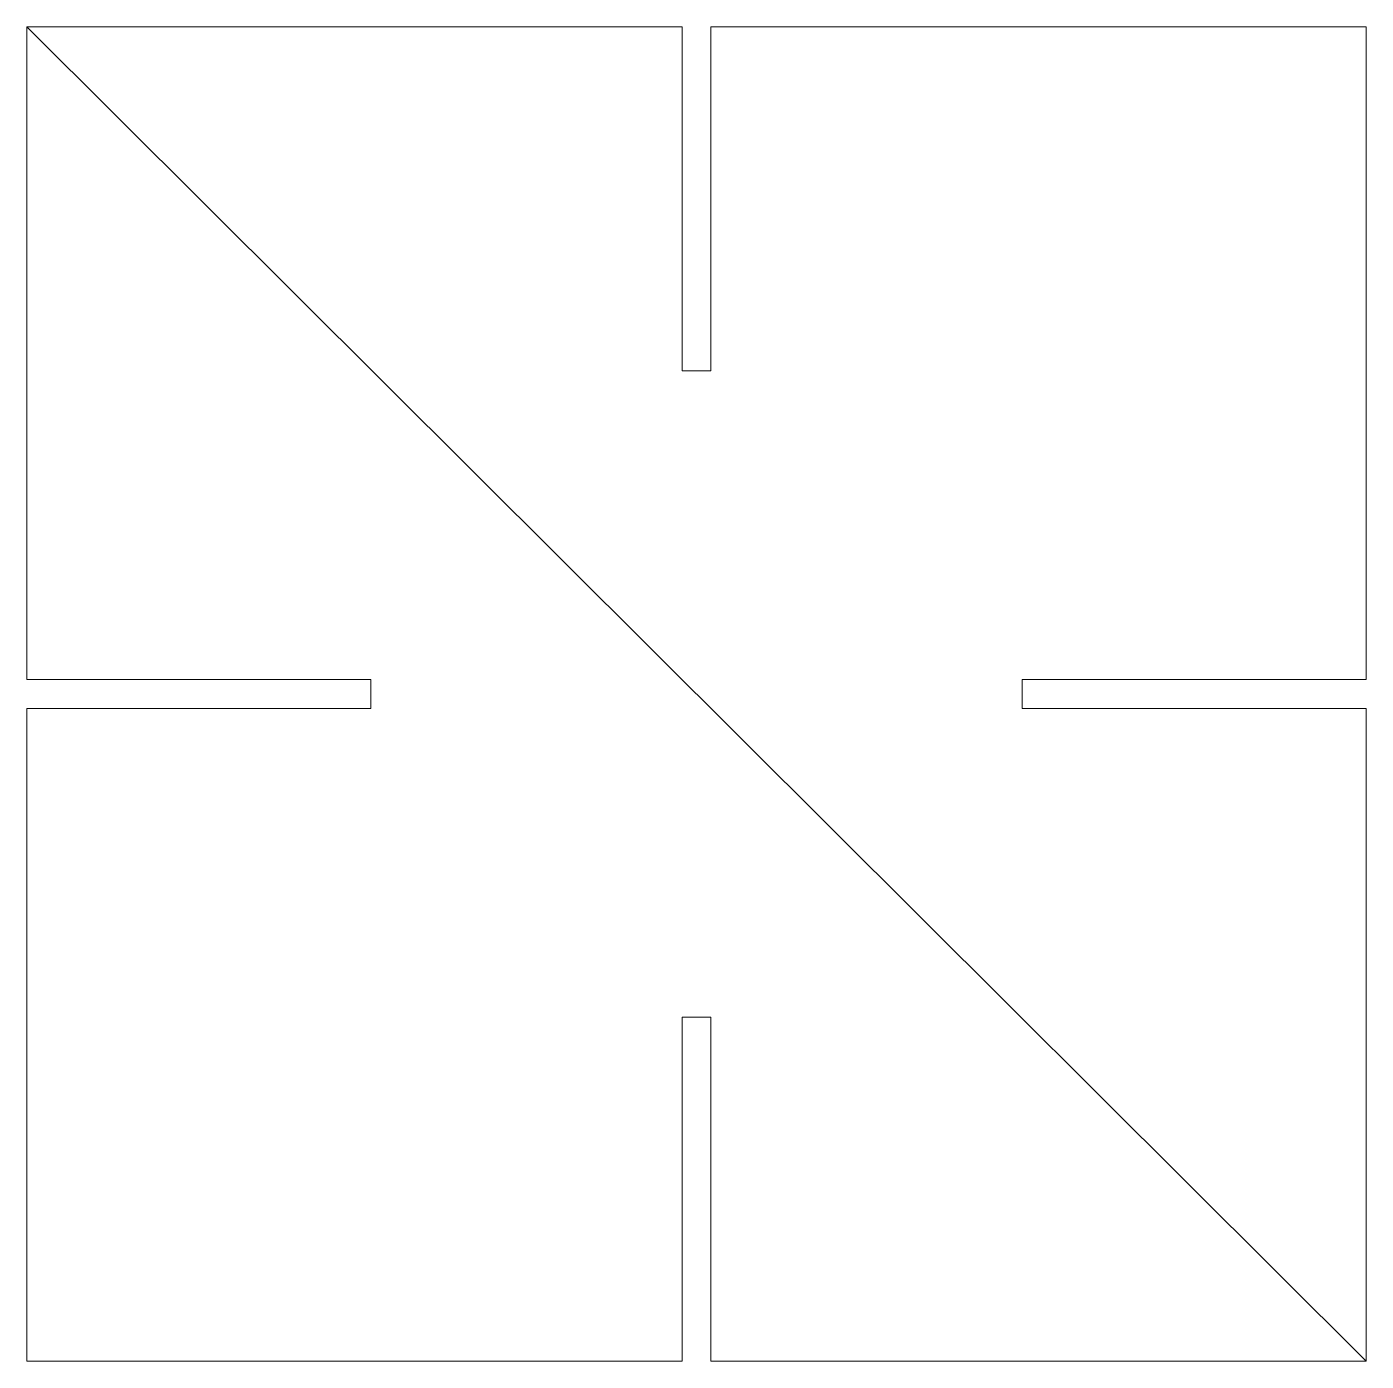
# Model space of a CAD drawing. Header units: millimetres. Extents: x -92 to 55, y -53 to 94.
import ezdxf

# ---------------------------------------------------------------- set-up
doc = ezdxf.new("R2010")
doc.units = ezdxf.units.MM
doc.header["$MEASUREMENT"] = 0
doc.layers.add('Layer 1', color=7, linetype='Continuous')

msp = doc.modelspace()

# ---------------------------------------------------------------- linework, layer by layer
at = {"layer": 'Layer 1', "color": 250, "lineweight": 18}
for points, knots in [([(-92.4768, 22.2275), (-92.4768, 22.2275), (-92.4768, 94.2365), (-92.4768, 94.2365), (-92.4768, 94.2365), (-92.4768, 94.2365), (-20.2138, 94.2365), (-20.2138, 94.2365)], [0, 0, 0, 0, 0.33333333, 0.33333333, 0.33333333, 0.33333333, 1, 1, 1, 1]), ([(-17.0388, 94.2365), (-17.0388, 94.2365), (-17.0388, 56.2849), (-17.0388, 56.2849), (-17.0388, 56.2849), (-17.0388, 56.2849), (-20.2138, 56.2849), (-20.2138, 56.2849), (-20.2138, 56.2849), (-20.2138, 56.2849), (-20.2138, 94.2365), (-20.2138, 94.2365)], [0, 0, 0, 0, 0.25, 0.25, 0.25, 0.25, 0.5, 0.5, 0.5, 0.5, 1, 1, 1, 1]), ([(-17.0388, 94.2365), (-17.0388, 94.2365), (55.2242, 94.2365), (55.2242, 94.2365), (55.2242, 94.2365), (55.2242, 94.2365), (55.2242, 22.2275), (55.2242, 22.2275)], [0, 0, 0, 0, 0.33333333, 0.33333333, 0.33333333, 0.33333333, 1, 1, 1, 1]), ([(-92.4768, 22.2275), (-92.4768, 22.2275), (-54.5252, 22.2275), (-54.5252, 22.2275), (-54.5252, 22.2275), (-54.5252, 22.2275), (-54.5252, 19.0525), (-54.5252, 19.0525), (-54.5252, 19.0525), (-54.5252, 19.0525), (-92.4768, 19.0525), (-92.4768, 19.0525)], [0, 0, 0, 0, 0.25, 0.25, 0.25, 0.25, 0.5, 0.5, 0.5, 0.5, 1, 1, 1, 1]), ([(55.2242, 19.0525), (55.2242, 19.0525), (17.2726, 19.0525), (17.2726, 19.0525), (17.2726, 19.0525), (17.2726, 19.0525), (17.2726, 22.2275), (17.2726, 22.2275), (17.2726, 22.2275), (17.2726, 22.2275), (55.2242, 22.2275), (55.2242, 22.2275)], [0, 0, 0, 0, 0.25, 0.25, 0.25, 0.25, 0.5, 0.5, 0.5, 0.5, 1, 1, 1, 1]), ([(-20.2138, -52.9565), (-20.2138, -52.9565), (-92.4768, -52.9565), (-92.4768, -52.9565), (-92.4768, -52.9565), (-92.4768, -52.9565), (-92.4768, 19.0525), (-92.4768, 19.0525)], [0, 0, 0, 0, 0.33333333, 0.33333333, 0.33333333, 0.33333333, 1, 1, 1, 1]), ([(55.2242, 19.0525), (55.2242, 19.0525), (55.2242, -52.9565), (55.2242, -52.9565), (55.2242, -52.9565), (55.2242, -52.9565), (-17.0388, -52.9565), (-17.0388, -52.9565)], [0, 0, 0, 0, 0.33333333, 0.33333333, 0.33333333, 0.33333333, 1, 1, 1, 1]), ([(-20.2138, -52.9565), (-20.2138, -52.9565), (-20.2138, -15.0049), (-20.2138, -15.0049), (-20.2138, -15.0049), (-20.2138, -15.0049), (-17.0388, -15.0049), (-17.0388, -15.0049), (-17.0388, -15.0049), (-17.0388, -15.0049), (-17.0388, -52.9565), (-17.0388, -52.9565)], [0, 0, 0, 0, 0.25, 0.25, 0.25, 0.25, 0.5, 0.5, 0.5, 0.5, 1, 1, 1, 1])]:
    msp.add_open_spline(points, degree=3, knots=knots, dxfattribs=at)
for points in [[(-92.4768, 94.2365), (-92.4768, 94.2365), (55.2242, -52.9565), (55.2242, -52.9565)], [(-17.0388, 94.2365), (-17.0388, 94.2365), (-17.0388, 56.2849), (-17.0388, 56.2849)]]:
    msp.add_open_spline(points, degree=3, dxfattribs=at)

doc.saveas('drawing.dxf')
